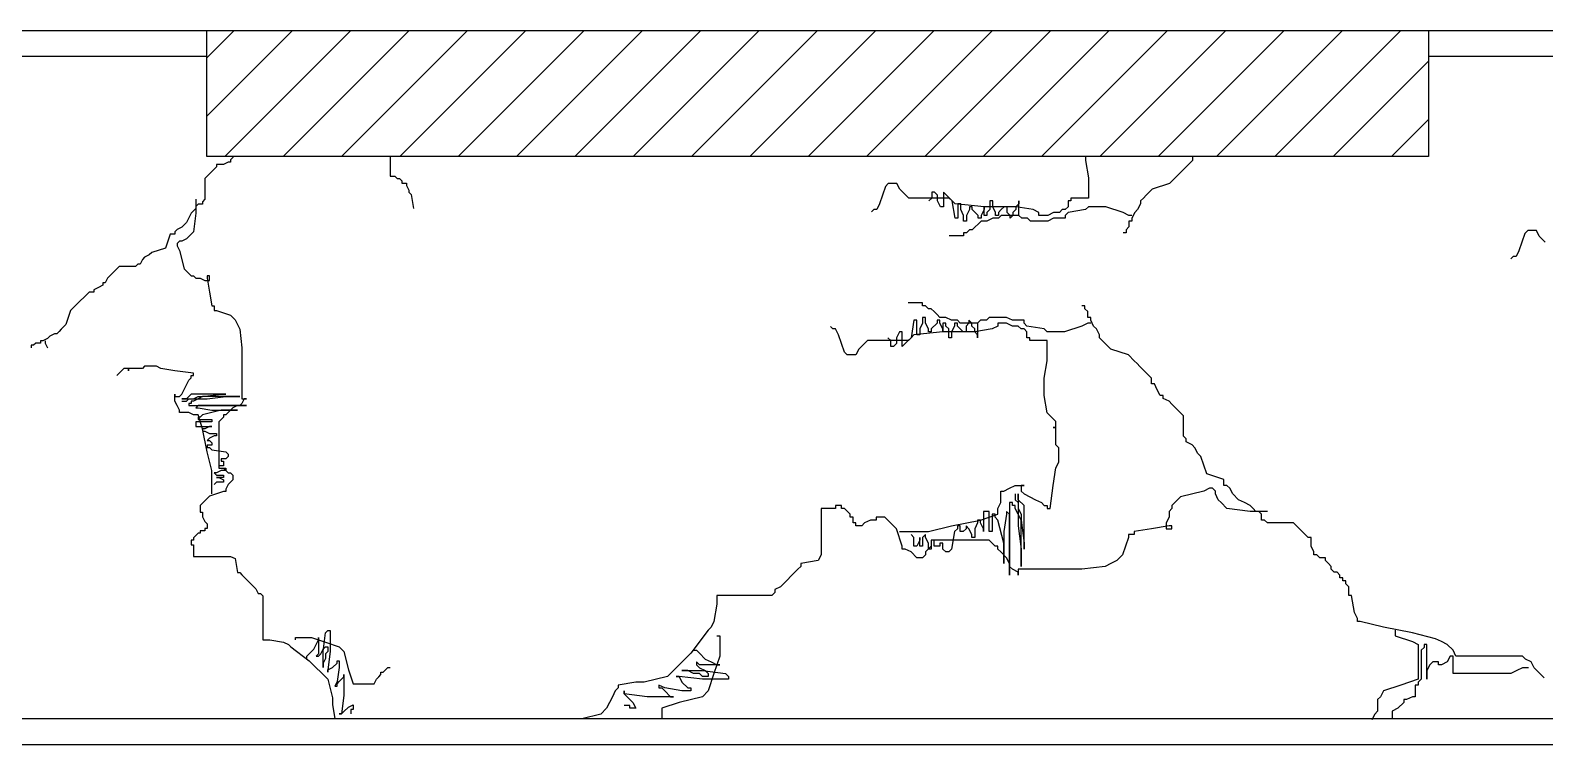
# Model space of a CAD drawing. Extents: x -4747 to 1060961, y -766984 to 396631.
# Drawn here: x 64775 to 65941, y 150740 to 151290 of the extents above; entities that cross this region are included whole.
import ezdxf

# ---------------------------------------------------------------- set-up
doc = ezdxf.new("R2010")
doc.units = 0
doc.header["$LTSCALE"] = 1000
doc.header["$MEASUREMENT"] = 0
doc.layers.add('房间家具布置', color=252, linetype='CONTINUOUS')

# ---------------------------------------------------------------- blocks, each defined once
blk = doc.blocks.new('A$C6DDD239A')
at = {"layer": '房间家具布置'}
h = blk.add_hatch(dxfattribs=at)
h.set_pattern_fill('ANSI31', color=256, scale=10, angle=360, style=0)
h.set_pattern_definition([(45, (-22661.713, -3565.893), (-22.45064, 22.45064), [])])
h.paths.add_polyline_path([(779.8, 550), (779.8, 453), (1720.2, 453), (1720.2, 550)])
for p, q in [((785.5, 443.1), (782, 439.5)), ((787.3, 444.9), (785.5, 443.1)), ((792.7, 446.7), (787.3, 446.7)), ((787.3, 446.7), (787.3, 444.9)), ((796.2, 448.5), (792.7, 446.7)), ((798, 448.5), (796.2, 448.5)), ((799.8, 452), (798, 450.2)), ((798, 450.2), (798, 448.5)), ((799.8, 453), (799.8, 452)), ((921.1, 453), (921.1, 437.8)), ((1456.1, 453), (1456.1, 449.9)), ((1456.1, 449.9), (1458.4, 436.5)), ((1534.2, 445.4), (1529.8, 441)), ((1538.7, 449.9), (1534.2, 445.4)), ((1538.7, 453), (1538.7, 449.9)), ((782, 439.5), (778.4, 436)), ((778.4, 436), (778.4, 419.9)), ((921.1, 437.8), (924.6, 437.8)), ((924.6, 437.8), (926.4, 436)), ((926.4, 436), (928.2, 436)), ((928.2, 436), (930, 434.2)), ((930, 434.2), (930, 432.4)), ((930, 432.4), (933.6, 432.4)), ((933.6, 432.4), (933.6, 430.6)), ((1304.4, 432.1), (1302.2, 429.8)), ((1311.1, 432.1), (1304.4, 432.1)), ((1313.4, 427.6), (1311.1, 432.1)), ((1458.4, 436.5), (1458.4, 420.9)), ((1520.8, 432.1), (1507.5, 427.6)), ((1525.3, 436.5), (1520.8, 432.1)), ((1527.5, 438.7), (1525.3, 436.5)), ((1529.8, 441), (1527.5, 438.7)), ((771.3, 419.9), (771.3, 409.2)), ((778.4, 419.9), (776.6, 418.1)), ((933.6, 430.6), (935.3, 427)), ((935.3, 427), (935.3, 425.3)), ((935.3, 425.3), (937.1, 423.5)), ((937.1, 423.5), (938.9, 412.8)), ((1302.2, 429.8), (1297.7, 416.4)), ((1317.8, 423.1), (1313.4, 427.6)), ((1320.1, 420.9), (1317.8, 423.1)), ((1351.3, 420.9), (1320.1, 420.9)), ((1337.9, 420.9), (1335.7, 418.7)), ((1337.9, 425.4), (1337.9, 420.9)), ((1340.1, 425.4), (1337.9, 425.4)), ((1342.4, 423.1), (1340.1, 425.4)), ((1342.4, 418.7), (1342.4, 423.1)), ((1349.1, 423.1), (1346.8, 425.4)), ((1346.8, 425.4), (1346.8, 414.2)), ((1353.5, 418.7), (1349.1, 423.1)), ((1353.5, 418.7), (1351.3, 420.9)), ((1445, 420.9), (1445, 418.7)), ((1458.4, 420.9), (1445, 420.9)), ((1500.8, 420.9), (1498.5, 418.7)), ((1503, 423.1), (1500.8, 420.9)), ((1507.5, 427.6), (1503, 423.1)), ((767.7, 409.2), (765.9, 405.6)), ((769.5, 411), (767.7, 409.2)), ((771.3, 412.8), (769.5, 411)), ((771.3, 409.2), (769.5, 394.9)), ((773.1, 416.3), (771.3, 414.5)), ((771.3, 414.5), (771.3, 412.8)), ((776.6, 416.3), (773.1, 416.3)), ((776.6, 418.1), (776.6, 416.3)), ((1293.3, 412), (1291.5, 410.2)), ((1295.5, 412), (1293.3, 412)), ((1297.7, 416.4), (1295.5, 412)), ((1344.6, 414.2), (1342.4, 418.7)), ((1346.8, 414.2), (1344.6, 414.2)), ((1355.8, 405.3), (1353.5, 418.7)), ((1355.8, 416.4), (1353.5, 418.7)), ((1378.1, 414.2), (1355.8, 416.4)), ((1358, 416.4), (1358, 405.3)), ((1360.2, 416.4), (1358, 416.4)), ((1360.2, 412), (1360.2, 416.4)), ((1362.4, 407.5), (1360.2, 412)), ((1366.9, 412), (1364.7, 407.5)), ((1366.9, 414.2), (1366.9, 412)), ((1369.1, 414.2), (1366.9, 414.2)), ((1369.1, 412), (1369.1, 414.2)), ((1373.6, 407.5), (1369.1, 412)), ((1378.1, 412), (1375.8, 407.5)), ((1378.1, 407.5), (1378.1, 414.2)), ((1378.1, 414.2), (1378.1, 412)), ((1402.6, 414.2), (1378.1, 414.2)), ((1382.5, 412), (1380.3, 409.8)), ((1380.3, 409.8), (1380.3, 407.5)), ((1384.8, 418.7), (1382.5, 418.7)), ((1382.5, 418.7), (1382.5, 412)), ((1384.8, 414.2), (1384.8, 418.7)), ((1387, 409.8), (1384.8, 414.2)), ((1387, 407.5), (1387, 409.8)), ((1391.4, 412), (1389.2, 409.8)), ((1389.2, 409.8), (1389.2, 407.5)), ((1393.7, 414.2), (1391.4, 412)), ((1395.9, 414.2), (1393.7, 414.2)), ((1395.9, 409.8), (1395.9, 414.2)), ((1398.1, 407.5), (1395.9, 409.8)), ((1402.6, 412), (1400.4, 409.8)), ((1400.4, 409.8), (1400.4, 407.5)), ((1404.8, 416.4), (1402.6, 414.2)), ((1416, 412), (1402.6, 414.2)), ((1402.6, 414.2), (1402.6, 412)), ((1404.8, 407.5), (1404.8, 418.7)), ((1404.8, 418.7), (1404.8, 416.4)), ((1420.4, 409.8), (1416, 412)), ((1420.4, 407.5), (1420.4, 409.8)), ((1431.6, 409.8), (1427.1, 407.5)), ((1436.1, 409.8), (1431.6, 409.8)), ((1438.3, 412), (1436.1, 409.8)), ((1440.5, 412), (1438.3, 412)), ((1442.8, 414.2), (1440.5, 412)), ((1442.8, 409.8), (1440.5, 407.5)), ((1445, 418.7), (1442.8, 418.7)), ((1442.8, 418.7), (1442.8, 414.2)), ((1456.1, 412), (1442.8, 409.8)), ((1458.4, 414.2), (1456.1, 412)), ((1471.8, 414.2), (1458.4, 414.2)), ((1485.1, 409.8), (1471.8, 414.2)), ((1489.6, 407.5), (1485.1, 409.8)), ((1494.1, 409.8), (1491.8, 405.3)), ((1496.3, 412), (1494.1, 409.8)), ((1498.5, 416.4), (1496.3, 412)), ((1498.5, 418.7), (1498.5, 416.4)), ((757, 396.7), (755.2, 394.9)), ((760.6, 398.5), (757, 396.7)), ((764.1, 402.1), (760.6, 398.5)), ((765.9, 405.6), (764.1, 402.1)), ((1358, 405.3), (1355.8, 405.3)), ((1362.4, 403.1), (1362.4, 407.5)), ((1364.7, 403.1), (1362.4, 403.1)), ((1364.7, 407.5), (1364.7, 403.1)), ((1366.9, 396.4), (1364.7, 394.2)), ((1369.1, 396.4), (1366.9, 396.4)), ((1371.4, 398.6), (1369.1, 396.4)), ((1373.6, 400.8), (1371.4, 398.6)), ((1373.6, 405.3), (1373.6, 407.5)), ((1375.8, 405.3), (1373.6, 405.3)), ((1375.8, 403.1), (1373.6, 400.8)), ((1375.8, 407.5), (1375.8, 405.3)), ((1380.3, 403.1), (1375.8, 403.1)), ((1380.3, 407.5), (1378.1, 407.5)), ((1384.8, 405.3), (1380.3, 403.1)), ((1389.2, 405.3), (1384.8, 405.3)), ((1389.2, 407.5), (1387, 407.5)), ((1391.4, 407.5), (1389.2, 405.3)), ((1404.8, 407.5), (1391.4, 407.5)), ((1398.1, 405.3), (1398.1, 407.5)), ((1400.4, 407.5), (1398.1, 405.3)), ((1407.1, 405.3), (1404.8, 407.5)), ((1411.5, 405.3), (1407.1, 405.3)), ((1413.8, 403.1), (1411.5, 405.3)), ((1427.1, 403.1), (1413.8, 403.1)), ((1427.1, 407.5), (1420.4, 407.5)), ((1431.6, 405.3), (1427.1, 403.1)), ((1440.5, 405.3), (1431.6, 405.3)), ((1440.5, 407.5), (1440.5, 405.3)), ((1489.6, 398.6), (1487.4, 396.4)), ((1487.4, 396.4), (1487.4, 394.2)), ((1491.8, 407.5), (1489.6, 407.5)), ((1489.6, 403.1), (1489.6, 398.6)), ((1491.8, 403.1), (1489.6, 403.1)), ((1491.8, 405.3), (1491.8, 403.1)), ((751.7, 393.1), (748.1, 382.4)), ((755.2, 393.1), (751.7, 393.1)), ((755.2, 394.9), (755.2, 393.1)), ((758.8, 387.8), (757, 386)), ((757, 386), (757, 384.2)), ((760.6, 387.8), (758.8, 387.8)), ((764.1, 389.6), (760.6, 387.8)), ((765.9, 391.3), (764.1, 389.6)), ((769.5, 394.9), (765.9, 391.3)), ((1362.4, 391.9), (1351.3, 391.9)), ((1362.4, 394.2), (1362.4, 391.9)), ((1364.7, 394.2), (1362.4, 394.2)), ((1487.4, 394.2), (1485.1, 394.2)), ((1794.4, 393.7), (1789.9, 380.3)), ((1796.6, 395.9), (1794.4, 393.7)), ((1803.3, 395.9), (1796.6, 395.9)), ((1805.5, 391.5), (1803.3, 395.9)), ((1810, 387), (1805.5, 391.5)), ((730.3, 373.5), (728.5, 369.9)), ((732, 375.3), (730.3, 373.5)), ((735.6, 377.1), (732, 375.3)), ((737.4, 378.9), (735.6, 377.1)), ((748.1, 382.4), (737.4, 378.9)), ((757, 384.2), (758.8, 380.6)), ((758.8, 380.6), (762.4, 366.4)), ((1785.5, 375.9), (1783.7, 374.1)), ((1787.7, 375.9), (1785.5, 375.9)), ((1789.9, 380.3), (1787.7, 375.9)), ((710.6, 366.4), (705.3, 361)), ((712.4, 368.1), (710.6, 366.4)), ((724.9, 368.1), (712.4, 368.1)), ((726.7, 369.9), (724.9, 368.1)), ((728.5, 369.9), (726.7, 369.9)), ((762.4, 366.4), (765.9, 362.8)), ((765.9, 362.8), (767.7, 361)), ((696.4, 352.1), (692.8, 350.3)), ((692.8, 350.3), (692.8, 348.5)), ((699.9, 353.9), (696.4, 352.1)), ((701.7, 355.6), (699.9, 355.6)), ((699.9, 355.6), (699.9, 353.9)), ((703.5, 359.2), (701.7, 355.6)), ((705.3, 361), (703.5, 359.2)), ((767.7, 361), (769.5, 361)), ((769.5, 361), (771.3, 359.2)), ((771.3, 359.2), (774.8, 359.2)), ((774.8, 359.2), (778.4, 357.4)), ((778.4, 357.4), (782, 357.4)), ((782, 361), (780.2, 361)), ((780.2, 361), (780.2, 359.2)), ((780.2, 359.2), (782, 348.5)), ((782, 357.4), (782, 361)), ((680.3, 339.6), (678.5, 337.8)), ((682.1, 341.4), (680.3, 339.6)), ((685.7, 344.9), (682.1, 341.4)), ((689.2, 348.5), (685.7, 344.9)), ((692.8, 348.5), (689.2, 348.5)), ((782, 348.5), (783.8, 337.8)), ((1330.8, 340.2), (1319.7, 340.2)), ((1330.8, 337.9), (1330.8, 340.2)), ((675, 334.2), (671.4, 323.5)), ((678.5, 337.8), (675, 334.2)), ((783.8, 337.8), (785.5, 337.8)), ((785.5, 337.8), (785.5, 334.2)), ((785.5, 334.2), (787.3, 334.2)), ((787.3, 334.2), (798, 330.7)), ((798, 330.7), (801.6, 327.1)), ((801.6, 327.1), (803.4, 323.5)), ((1324.1, 326.8), (1321.9, 313.4)), ((1326.4, 326.8), (1324.1, 326.8)), ((1326.4, 315.7), (1326.4, 326.8)), ((1333.1, 337.9), (1330.8, 337.9)), ((1330.8, 329), (1330.8, 324.6)), ((1333.1, 329), (1330.8, 329)), ((1335.3, 335.7), (1333.1, 337.9)), ((1333.1, 324.6), (1333.1, 329)), ((1337.5, 335.7), (1335.3, 335.7)), ((1339.7, 333.5), (1337.5, 335.7)), ((1342, 331.3), (1339.7, 333.5)), ((1344.2, 329), (1342, 331.3)), ((1342, 326.8), (1342, 324.6)), ((1344.2, 326.8), (1342, 326.8)), ((1348.7, 329), (1344.2, 329)), ((1344.2, 324.6), (1344.2, 326.8)), ((1353.1, 326.8), (1348.7, 329)), ((1357.6, 326.8), (1353.1, 326.8)), ((1359.8, 324.6), (1357.6, 326.8)), ((1366.5, 326.8), (1366.5, 324.6)), ((1368.7, 324.6), (1366.5, 326.8)), ((1375.4, 326.8), (1373.2, 324.6)), ((1379.9, 326.8), (1375.4, 326.8)), ((1382.1, 329), (1379.9, 326.8)), ((1395.5, 329), (1382.1, 329)), ((1400, 326.8), (1395.5, 329)), ((1408.9, 326.8), (1400, 326.8)), ((1408.9, 324.6), (1408.9, 326.8)), ((1455.8, 337.9), (1453.5, 337.9)), ((1455.8, 335.7), (1455.8, 337.9)), ((1458, 333.5), (1455.8, 335.7)), ((1458, 329), (1458, 333.5)), ((1460.2, 329), (1458, 329)), ((1460.2, 326.8), (1460.2, 329)), ((1462.4, 322.3), (1460.2, 326.8)), ((662.5, 316.4), (658.9, 314.6)), ((664.3, 316.4), (662.5, 316.4)), ((666.1, 318.2), (664.3, 316.4)), ((667.8, 320), (666.1, 318.2)), ((671.4, 323.5), (667.8, 320)), ((803.4, 323.5), (805.2, 320)), ((805.2, 320), (806.9, 305.7)), ((1261.7, 320.1), (1259.9, 321.9)), ((1263.9, 320.1), (1261.7, 320.1)), ((1266.1, 315.7), (1263.9, 320.1)), ((1270.6, 302.3), (1266.1, 315.7)), ((1313, 317.9), (1310.7, 313.4)), ((1315.2, 317.9), (1313, 317.9)), ((1315.2, 306.7), (1315.2, 317.9)), ((1324.1, 315.7), (1321.9, 313.4)), ((1346.4, 317.9), (1324.1, 315.7)), ((1328.6, 315.7), (1326.4, 315.7)), ((1330.8, 324.6), (1328.6, 320.1)), ((1328.6, 320.1), (1328.6, 315.7)), ((1335.3, 320.1), (1333.1, 324.6)), ((1335.3, 317.9), (1335.3, 320.1)), ((1337.5, 317.9), (1335.3, 317.9)), ((1342, 324.6), (1337.5, 320.1)), ((1337.5, 320.1), (1337.5, 317.9)), ((1346.4, 320.1), (1344.2, 324.6)), ((1346.4, 324.6), (1346.4, 317.9)), ((1348.7, 324.6), (1346.4, 324.6)), ((1346.4, 317.9), (1346.4, 320.1)), ((1371, 317.9), (1346.4, 317.9)), ((1348.7, 322.3), (1348.7, 324.6)), ((1350.9, 320.1), (1348.7, 322.3)), ((1350.9, 313.4), (1350.9, 320.1)), ((1355.4, 322.3), (1353.1, 317.9)), ((1353.1, 317.9), (1353.1, 313.4)), ((1355.4, 324.6), (1355.4, 322.3)), ((1357.6, 324.6), (1355.4, 324.6)), ((1357.6, 322.3), (1357.6, 324.6)), ((1359.8, 320.1), (1357.6, 322.3)), ((1373.2, 324.6), (1359.8, 324.6)), ((1362.1, 317.9), (1359.8, 320.1)), ((1364.3, 317.9), (1362.1, 317.9)), ((1366.5, 324.6), (1364.3, 322.3)), ((1364.3, 322.3), (1364.3, 317.9)), ((1368.7, 322.3), (1368.7, 324.6)), ((1371, 320.1), (1368.7, 322.3)), ((1371, 317.9), (1371, 320.1)), ((1384.4, 320.1), (1371, 317.9)), ((1373.2, 315.7), (1371, 317.9)), ((1373.2, 324.6), (1373.2, 313.4)), ((1373.2, 313.4), (1373.2, 315.7)), ((1388.8, 322.3), (1384.4, 320.1)), ((1388.8, 324.6), (1388.8, 322.3)), ((1395.5, 324.6), (1388.8, 324.6)), ((1400, 322.3), (1395.5, 324.6)), ((1404.4, 322.3), (1400, 322.3)), ((1406.7, 320.1), (1404.4, 322.3)), ((1408.9, 320.1), (1406.7, 320.1)), ((1411.1, 322.3), (1408.9, 324.6)), ((1411.1, 317.9), (1408.9, 320.1)), ((1424.5, 320.1), (1411.1, 322.3)), ((1411.1, 313.4), (1411.1, 317.9)), ((1426.8, 317.9), (1424.5, 320.1)), ((1440.1, 317.9), (1426.8, 317.9)), ((1453.5, 322.3), (1440.1, 317.9)), ((1458, 324.6), (1453.5, 322.3)), ((1460.2, 324.6), (1458, 324.6)), ((1464.7, 320.1), (1462.4, 322.3)), ((1466.9, 315.7), (1464.7, 320.1)), ((1466.9, 313.4), (1466.9, 315.7)), ((646.4, 307.5), (644.7, 307.5)), ((644.7, 307.5), (644.7, 305.7)), ((648.2, 309.2), (646.4, 307.5)), ((651.8, 309.2), (648.2, 309.2)), ((653.6, 311), (651.8, 311)), ((651.8, 311), (651.8, 309.2)), ((657.1, 312.8), (653.6, 311)), ((655.4, 311), (655.4, 309.2)), ((655.4, 309.2), (657.1, 305.7)), ((658.9, 314.6), (657.1, 312.8)), ((806.9, 305.7), (806.9, 266.4)), ((1281.7, 304.5), (1279.5, 300.1)), ((1286.2, 309), (1281.7, 304.5)), ((1288.4, 311.2), (1286.2, 309)), ((1319.7, 311.2), (1288.4, 311.2)), ((1306.3, 311.2), (1304, 313.4)), ((1306.3, 306.7), (1306.3, 311.2)), ((1308.5, 306.7), (1306.3, 306.7)), ((1310.7, 309), (1308.5, 306.7)), ((1310.7, 313.4), (1310.7, 309)), ((1317.4, 309), (1315.2, 306.7)), ((1321.9, 313.4), (1317.4, 309)), ((1321.9, 313.4), (1319.7, 311.2)), ((1353.1, 313.4), (1350.9, 313.4)), ((1413.4, 313.4), (1411.1, 313.4)), ((1413.4, 311.2), (1413.4, 313.4)), ((1426.8, 311.2), (1413.4, 311.2)), ((1426.8, 295.6), (1426.8, 311.2)), ((1469.1, 311.2), (1466.9, 313.4)), ((1471.4, 309), (1469.1, 311.2)), ((1475.8, 304.5), (1471.4, 309)), ((1489.2, 300.1), (1475.8, 304.5)), ((1272.8, 300.1), (1270.6, 302.3)), ((1279.5, 300.1), (1272.8, 300.1)), ((1424.5, 282.2), (1426.8, 295.6)), ((1493.7, 295.6), (1489.2, 300.1)), ((1495.9, 293.4), (1493.7, 295.6)), ((1498.1, 291.1), (1495.9, 293.4)), ((714.2, 287.8), (710.6, 284.3)), ((716, 289.6), (714.2, 287.8)), ((719.6, 289.6), (716, 289.6)), ((719.6, 289.6), (719.6, 287.8)), ((719.6, 287.8), (719.6, 289.6)), ((730.3, 289.6), (719.6, 289.6)), ((732, 291.4), (730.3, 289.6)), ((741, 291.4), (732, 291.4)), ((744.5, 289.6), (741, 291.4)), ((755.2, 287.8), (744.5, 289.6)), ((769.5, 286), (755.2, 287.8)), ((764.1, 277.1), (765.9, 280.7)), ((765.9, 280.7), (767.7, 282.5)), ((767.7, 282.5), (767.7, 284.3)), ((767.7, 284.3), (769.5, 284.3)), ((769.5, 284.3), (769.5, 286)), ((1424.5, 268.8), (1424.5, 282.2)), ((1502.6, 286.7), (1498.1, 291.1)), ((1507.1, 282.2), (1502.6, 286.7)), ((1507.1, 277.8), (1507.1, 282.2)), ((755.2, 264.6), (755.2, 270)), ((755.2, 270), (755.2, 268.2)), ((755.2, 268.2), (758.8, 268.2)), ((758.8, 268.2), (760.6, 270)), ((760.6, 270), (762.4, 273.5)), ((762.4, 273.5), (764.1, 277.1)), ((767.7, 270), (764.1, 266.4)), ((794.5, 270), (767.7, 270)), ((769.5, 266.4), (773.1, 268.2)), ((773.1, 268.2), (776.6, 268.2)), ((776.6, 268.2), (773.1, 266.4)), ((776.6, 268.2), (790.9, 270)), ((805.2, 268.2), (776.6, 268.2)), ((780.2, 266.4), (794.5, 268.2)), ((790.9, 270), (794.5, 270)), ((794.5, 268.2), (805.2, 268.2)), ((1426.8, 255.5), (1424.5, 268.8)), ((1509.3, 277.8), (1507.1, 277.8)), ((1511.5, 273.3), (1509.3, 277.8)), ((1513.8, 268.8), (1511.5, 273.3)), ((1516, 268.8), (1513.8, 268.8)), ((1516, 266.6), (1516, 268.8)), ((757, 261.1), (755.2, 264.6)), ((758.8, 257.5), (757, 261.1)), ((758.8, 255.7), (758.8, 257.5)), ((764.1, 266.4), (760.6, 266.4)), ((760.6, 266.4), (780.2, 266.4)), ((760.6, 264.6), (764.1, 264.6)), ((764.1, 264.6), (765.9, 266.4)), ((765.9, 266.4), (769.5, 266.4)), ((767.7, 262.8), (765.9, 262.8)), ((765.9, 262.8), (765.9, 261.1)), ((765.9, 261.1), (810.5, 261.1)), ((767.7, 264.6), (767.7, 262.8)), ((769.5, 264.6), (767.7, 264.6)), ((773.1, 266.4), (769.5, 264.6)), ((773.1, 261.1), (771.3, 259.3)), ((771.3, 259.3), (773.1, 259.3)), ((810.5, 261.1), (773.1, 261.1)), ((773.1, 259.3), (783.8, 257.5)), ((790.9, 257.5), (776.6, 253.9)), ((783.8, 257.5), (803.4, 257.5)), ((803.4, 257.5), (790.9, 257.5)), ((799.8, 259.3), (796.2, 255.7)), ((803.4, 261.1), (799.8, 259.3)), ((805.2, 261.1), (803.4, 261.1)), ((806.9, 262.8), (805.2, 261.1)), ((806.9, 266.4), (810.5, 266.4)), ((808.7, 266.4), (806.9, 262.8)), ((810.5, 266.4), (808.7, 266.4)), ((1520.5, 264.4), (1516, 266.6)), ((1522.7, 262.2), (1520.5, 264.4)), ((1529.4, 255.5), (1522.7, 262.2)), ((765.9, 255.7), (758.8, 255.7)), ((769.5, 253.9), (765.9, 255.7)), ((773.1, 253.9), (769.5, 253.9)), ((783.8, 248.6), (771.3, 248.6)), ((771.3, 248.6), (771.3, 245)), ((771.3, 245), (783.8, 245)), ((776.6, 243.2), (773.1, 253.9)), ((774.8, 252.1), (773.1, 252.1)), ((773.1, 252.1), (773.1, 250.3)), ((773.1, 250.3), (783.8, 250.3)), ((776.6, 253.9), (774.8, 252.1)), ((782, 245), (778.4, 243.2)), ((783.8, 245), (782, 245)), ((783.8, 250.3), (783.8, 248.6)), ((790.9, 250.3), (789.1, 248.6)), ((789.1, 248.6), (789.1, 212.9)), ((792.7, 252.1), (790.9, 250.3)), ((794.5, 253.9), (792.7, 253.9)), ((792.7, 253.9), (792.7, 252.1)), ((796.2, 255.7), (794.5, 253.9)), ((1431.2, 251), (1426.8, 255.5)), ((1433.4, 248.8), (1431.2, 251)), ((1433.4, 244.3), (1433.4, 248.8)), ((1531.6, 253.2), (1529.4, 255.5)), ((1531.6, 237.6), (1531.6, 253.2)), ((780.2, 225.4), (776.6, 243.2)), ((778.4, 243.2), (776.6, 243.2)), ((776.6, 243.2), (776.6, 241.4)), ((776.6, 241.4), (778.4, 241.4)), ((778.4, 241.4), (782, 239.6)), ((782, 236.1), (780.2, 234.3)), ((780.2, 234.3), (782, 234.3)), ((782, 239.6), (787.3, 239.6)), ((785.5, 237.9), (782, 236.1)), ((782, 234.3), (783.8, 232.5)), ((787.3, 237.9), (785.5, 237.9)), ((787.3, 239.6), (787.3, 237.9)), ((1431.2, 244.3), (1433.4, 244.3)), ((1433.4, 244.3), (1431.2, 244.3)), ((1433.4, 230.9), (1433.4, 244.3)), ((1533.8, 235.4), (1531.6, 237.6)), ((1533.8, 233.2), (1533.8, 235.4)), ((1538.3, 230.9), (1533.8, 233.2)), ((783.8, 230.7), (780.2, 230.7)), ((780.2, 230.7), (780.2, 228.9)), ((780.2, 228.9), (782, 228.9)), ((783.8, 211.1), (780.2, 225.4)), ((782, 228.9), (783.8, 227.1)), ((783.8, 232.5), (783.8, 230.7)), ((783.8, 227.1), (794.5, 225.4)), ((794.5, 225.4), (796.2, 223.6)), ((796.2, 221.8), (794.5, 220)), ((796.2, 223.6), (796.2, 221.8)), ((1435.7, 228.7), (1433.4, 230.9)), ((1435.7, 217.6), (1435.7, 228.7)), ((1540.5, 228.7), (1538.3, 230.9)), ((1542.8, 224.3), (1540.5, 228.7)), ((1545, 222), (1542.8, 224.3)), ((1549.5, 208.7), (1545, 222)), ((783.8, 193.2), (783.8, 211.1)), ((790.9, 211.1), (787.3, 209.3)), ((792.7, 214.7), (789.1, 214.7)), ((789.1, 214.7), (789.1, 212.9)), ((789.1, 212.9), (792.7, 212.9)), ((789.1, 212.9), (794.5, 212.9)), ((794.5, 220), (790.9, 220)), ((790.9, 220), (790.9, 218.2)), ((790.9, 218.2), (792.7, 218.2)), ((794.5, 211.1), (790.9, 211.1)), ((792.7, 218.2), (792.7, 214.7)), ((792.7, 212.9), (796.2, 209.3)), ((794.5, 212.9), (794.5, 211.1)), ((1431.2, 199.7), (1433.4, 213.1)), ((1433.4, 213.1), (1435.7, 217.6)), ((785.5, 209.3), (787.3, 207.5)), ((787.3, 209.3), (785.5, 209.3)), ((787.3, 202.2), (785.5, 200.4)), ((787.3, 207.5), (792.7, 207.5)), ((792.7, 205.7), (787.3, 205.7)), ((787.3, 205.7), (789.1, 205.7)), ((792.7, 202.2), (787.3, 202.2)), ((789.1, 205.7), (792.7, 203.9)), ((792.7, 207.5), (792.7, 205.7)), ((792.7, 203.9), (792.7, 202.2)), ((796.2, 200.4), (794.5, 196.8)), ((796.2, 209.3), (798, 209.3)), ((799.8, 203.9), (796.2, 200.4)), ((798, 209.3), (799.8, 207.5)), ((799.8, 207.5), (799.8, 203.9)), ((1397.8, 197.5), (1402.2, 199.7)), ((1402.2, 199.7), (1408.9, 199.7)), ((1406.7, 199.7), (1406.7, 195.3)), ((1408.9, 199.7), (1406.7, 199.7)), ((1429, 181.9), (1431.2, 199.7)), ((1562.8, 204.2), (1549.5, 208.7)), ((1562.8, 199.7), (1562.8, 204.2)), ((1565.1, 199.7), (1562.8, 199.7)), ((1567.3, 197.5), (1565.1, 199.7)), ((782, 191.4), (776.6, 186.1)), ((792.7, 195), (782, 191.4)), ((794.5, 195), (792.7, 195)), ((794.5, 196.8), (794.5, 195)), ((1391.1, 195.3), (1393.3, 195.3)), ((1391.1, 186.4), (1391.1, 195.3)), ((1393.3, 195.3), (1397.8, 197.5)), ((1402.2, 193.1), (1402.2, 188.6)), ((1402.2, 188.6), (1404.4, 186.4)), ((1404.4, 193.1), (1404.4, 168.5)), ((1404.4, 188.6), (1404.4, 193.1)), ((1408.9, 184.1), (1404.4, 188.6)), ((1406.7, 195.3), (1408.9, 193.1)), ((1408.9, 193.1), (1413.4, 190.8)), ((1413.4, 190.8), (1417.8, 188.6)), ((1417.8, 188.6), (1422.3, 186.4)), ((1529.4, 190.8), (1524.9, 186.4)), ((1547.2, 195.3), (1529.4, 190.8)), ((1551.7, 197.5), (1547.2, 195.3)), ((1553.9, 197.5), (1551.7, 197.5)), ((1556.2, 195.3), (1553.9, 197.5)), ((1556.2, 193.1), (1556.2, 195.3)), ((1558.4, 188.6), (1556.2, 193.1)), ((1560.6, 186.4), (1558.4, 188.6)), ((1569.5, 193.1), (1567.3, 197.5)), ((1574, 188.6), (1569.5, 193.1)), ((1578.5, 186.4), (1574, 188.6)), ((776.6, 186.1), (774.8, 184.3)), ((774.8, 184.3), (774.8, 179)), ((774.8, 179), (776.6, 179)), ((776.6, 179), (776.6, 175.4)), ((776.6, 175.4), (778.4, 171.8)), ((1252.7, 181.9), (1252.7, 146.2)), ((1263.9, 181.9), (1252.7, 181.9)), ((1263.9, 184.1), (1263.9, 181.9)), ((1268.4, 184.1), (1263.9, 184.1)), ((1268.4, 181.9), (1268.4, 184.1)), ((1270.6, 181.9), (1268.4, 181.9)), ((1275, 177.4), (1270.6, 181.9)), ((1275, 175.2), (1275, 177.4)), ((1277.3, 175.2), (1275, 175.2)), ((1277.3, 170.8), (1277.3, 175.2)), ((1295.1, 175.2), (1295.1, 173)), ((1301.8, 175.2), (1295.1, 175.2)), ((1304, 173), (1301.8, 175.2)), ((1375.4, 173), (1388.8, 177.4)), ((1377.7, 179.7), (1377.7, 164.1)), ((1382.1, 179.7), (1377.7, 179.7)), ((1382.1, 164.1), (1382.1, 179.7)), ((1384.4, 177.4), (1384.4, 164.1)), ((1386.6, 177.4), (1384.4, 177.4)), ((1386.6, 175.2), (1386.6, 177.4)), ((1388.8, 173), (1386.6, 175.2)), ((1388.8, 181.9), (1391.1, 186.4)), ((1388.8, 177.4), (1388.8, 181.9)), ((1395.5, 177.4), (1393.3, 164.1)), ((1395.5, 179.7), (1395.5, 177.4)), ((1397.8, 177.4), (1395.5, 179.7)), ((1397.8, 186.4), (1397.8, 130.6)), ((1400, 186.4), (1397.8, 186.4)), ((1397.8, 130.6), (1397.8, 177.4)), ((1400, 184.1), (1400, 186.4)), ((1402.2, 184.1), (1400, 184.1)), ((1402.2, 181.9), (1402.2, 184.1)), ((1404.4, 177.4), (1402.2, 181.9)), ((1404.4, 186.4), (1404.4, 181.9)), ((1404.4, 181.9), (1406.7, 177.4)), ((1406.7, 173), (1404.4, 177.4)), ((1406.7, 177.4), (1406.7, 173)), ((1408.9, 150.7), (1408.9, 184.1)), ((1422.3, 186.4), (1424.5, 184.1)), ((1424.5, 184.1), (1426.8, 184.1)), ((1426.8, 184.1), (1426.8, 181.9)), ((1426.8, 181.9), (1429, 181.9)), ((1520.5, 175.2), (1518.2, 170.8)), ((1522.7, 181.9), (1520.5, 179.7)), ((1520.5, 179.7), (1520.5, 175.2)), ((1524.9, 186.4), (1522.7, 184.1)), ((1522.7, 184.1), (1522.7, 181.9)), ((1565.1, 181.9), (1560.6, 186.4)), ((1582.9, 179.7), (1565.1, 181.9)), ((1582.9, 184.1), (1578.5, 186.4)), ((1585.2, 181.9), (1582.9, 184.1)), ((1596.3, 179.7), (1582.9, 179.7)), ((1587.4, 179.7), (1585.2, 181.9)), ((1589.6, 179.7), (1587.4, 179.7)), ((1591.8, 177.4), (1589.6, 179.7)), ((1591.8, 173), (1591.8, 177.4)), ((778.4, 164.7), (774.8, 164.7)), ((774.8, 164.7), (774.8, 162.9)), ((778.4, 171.8), (780.2, 170)), ((780.2, 166.5), (778.4, 166.5)), ((778.4, 166.5), (778.4, 164.7)), ((780.2, 170), (780.2, 166.5)), ((1279.5, 170.8), (1277.3, 170.8)), ((1279.5, 168.5), (1279.5, 170.8)), ((1284, 168.5), (1279.5, 168.5)), ((1286.2, 170.8), (1284, 168.5)), ((1290.7, 173), (1286.2, 170.8)), ((1295.1, 173), (1290.7, 173)), ((1310.7, 166.3), (1304, 173)), ((1315.2, 152.9), (1310.7, 166.3)), ((1313, 164.1), (1335.3, 164.1)), ((1335.3, 164.1), (1353.1, 168.5)), ((1353.1, 168.5), (1375.4, 173)), ((1355.4, 164.1), (1353.1, 150.7)), ((1357.6, 166.3), (1355.4, 164.1)), ((1359.8, 168.5), (1357.6, 168.5)), ((1357.6, 168.5), (1357.6, 166.3)), ((1359.8, 164.1), (1359.8, 168.5)), ((1362.1, 164.1), (1359.8, 164.1)), ((1364.3, 166.3), (1362.1, 164.1)), ((1364.3, 168.5), (1364.3, 166.3)), ((1366.5, 166.3), (1364.3, 168.5)), ((1368.7, 161.8), (1366.5, 166.3)), ((1373.2, 170.8), (1371, 166.3)), ((1371, 166.3), (1371, 159.6)), ((1373.2, 173), (1373.2, 170.8)), ((1375.4, 173), (1373.2, 173)), ((1375.4, 170.8), (1375.4, 173)), ((1377.7, 166.3), (1375.4, 170.8)), ((1377.7, 164.1), (1377.7, 166.3)), ((1384.4, 164.1), (1382.1, 164.1)), ((1393.3, 155.2), (1388.8, 173)), ((1393.3, 164.1), (1393.3, 139.6)), ((1404.4, 168.5), (1406.7, 150.7)), ((1406.7, 137.3), (1406.7, 173)), ((1406.7, 173), (1408.9, 155.2)), ((1507.1, 166.3), (1493.7, 164.1)), ((1493.7, 164.1), (1493.7, 161.8)), ((1520.5, 168.5), (1507.1, 166.3)), ((1518.2, 170.8), (1518.2, 166.3)), ((1518.2, 166.3), (1522.7, 166.3)), ((1522.7, 168.5), (1520.5, 168.5)), ((1522.7, 166.3), (1522.7, 168.5)), ((1594.1, 173), (1591.8, 173)), ((1596.3, 170.8), (1594.1, 173)), ((1616.4, 170.8), (1596.3, 170.8)), ((1620.9, 166.3), (1616.4, 170.8)), ((1625.3, 161.8), (1620.9, 166.3)), ((767.7, 157.5), (767.7, 154)), ((769.5, 157.5), (767.7, 157.5)), ((767.7, 154), (769.5, 154)), ((773.1, 162.9), (769.5, 159.3)), ((769.5, 159.3), (769.5, 157.5)), ((769.5, 154), (769.5, 145)), ((774.8, 162.9), (773.1, 162.9)), ((1315.2, 150.7), (1315.2, 152.9)), ((1324.1, 159.6), (1321.9, 161.8)), ((1324.1, 152.9), (1324.1, 159.6)), ((1326.4, 152.9), (1324.1, 152.9)), ((1328.6, 157.4), (1326.4, 152.9)), ((1328.6, 159.6), (1328.6, 157.4)), ((1328.6, 152.9), (1328.6, 159.6)), ((1330.8, 152.9), (1328.6, 152.9)), ((1333.1, 161.8), (1330.8, 159.6)), ((1330.8, 159.6), (1330.8, 152.9)), ((1333.1, 159.6), (1333.1, 161.8)), ((1335.3, 155.2), (1333.1, 159.6)), ((1337.5, 152.9), (1333.1, 148.5)), ((1335.3, 150.7), (1335.3, 155.2)), ((1382.1, 157.4), (1337.5, 157.4)), ((1337.5, 157.4), (1337.5, 150.7)), ((1339.7, 157.4), (1337.5, 157.4)), ((1337.5, 157.4), (1337.5, 152.9)), ((1339.7, 152.9), (1339.7, 157.4)), ((1344.2, 152.9), (1339.7, 152.9)), ((1344.2, 155.2), (1344.2, 152.9)), ((1346.4, 155.2), (1344.2, 155.2)), ((1346.4, 150.7), (1346.4, 155.2)), ((1368.7, 159.6), (1368.7, 161.8)), ((1371, 159.6), (1368.7, 159.6)), ((1384.4, 155.2), (1382.1, 157.4)), ((1386.6, 152.9), (1384.4, 155.2)), ((1388.8, 152.9), (1386.6, 152.9)), ((1388.8, 150.7), (1388.8, 152.9)), ((1393.3, 139.6), (1393.3, 155.2)), ((1408.9, 155.2), (1408.9, 150.7)), ((1489.2, 159.6), (1484.8, 146.2)), ((1489.2, 161.8), (1489.2, 159.6)), ((1493.7, 161.8), (1489.2, 161.8)), ((1627.5, 159.6), (1625.3, 161.8)), ((1629.8, 159.6), (1627.5, 159.6)), ((1629.8, 152.9), (1629.8, 159.6)), ((1632, 148.5), (1629.8, 152.9)), ((769.5, 145), (798, 145)), ((798, 145), (801.6, 143.3)), ((801.6, 143.3), (803.4, 132.6)), ((1250.5, 141.8), (1237.1, 139.6)), ((1252.7, 146.2), (1250.5, 141.8)), ((1317.4, 150.7), (1315.2, 150.7)), ((1321.9, 148.5), (1317.4, 150.7)), ((1326.4, 144), (1321.9, 148.5)), ((1330.8, 144), (1326.4, 144)), ((1333.1, 146.2), (1330.8, 144)), ((1333.1, 148.5), (1333.1, 146.2)), ((1337.5, 150.7), (1335.3, 150.7)), ((1348.7, 148.5), (1346.4, 150.7)), ((1350.9, 148.5), (1348.7, 148.5)), ((1353.1, 150.7), (1350.9, 148.5)), ((1391.1, 148.5), (1388.8, 150.7)), ((1395.5, 144), (1391.1, 148.5)), ((1397.8, 139.6), (1395.5, 144)), ((1406.7, 150.7), (1406.7, 137.3)), ((1480.3, 141.8), (1475.8, 139.6)), ((1484.8, 146.2), (1480.3, 141.8)), ((1632, 146.2), (1632, 148.5)), ((1634.2, 146.2), (1632, 146.2)), ((1636.5, 144), (1634.2, 146.2)), ((1640.9, 144), (1636.5, 144)), ((1640.9, 141.8), (1640.9, 144)), ((1643.2, 139.6), (1640.9, 141.8)), ((803.4, 132.6), (805.2, 132.6)), ((805.2, 132.6), (806.9, 130.8)), ((806.9, 130.8), (817.6, 120.1)), ((1234.9, 135.1), (1221.5, 121.7)), ((1237.1, 137.3), (1234.9, 135.1)), ((1237.1, 139.6), (1237.1, 137.3)), ((1397.8, 137.3), (1397.8, 139.6)), ((1400, 135.1), (1397.8, 137.3)), ((1404.4, 132.9), (1400, 135.1)), ((1453.5, 135.1), (1404.4, 135.1)), ((1404.4, 135.1), (1404.4, 130.6)), ((1404.4, 130.6), (1404.4, 132.9)), ((1471.4, 137.3), (1453.5, 135.1)), ((1475.8, 139.6), (1471.4, 137.3)), ((1645.4, 137.3), (1643.2, 139.6)), ((1645.4, 135.1), (1645.4, 137.3)), ((1647.6, 132.9), (1645.4, 135.1)), ((1649.9, 132.9), (1647.6, 132.9)), ((1652.1, 130.6), (1649.9, 132.9)), ((1652.1, 128.4), (1652.1, 130.6)), ((1654.3, 128.4), (1652.1, 128.4)), ((1654.3, 126.2), (1654.3, 128.4)), ((817.6, 120.1), (819.4, 116.5)), ((1217, 117.3), (1214.8, 115)), ((1221.5, 121.7), (1217, 119.5)), ((1217, 119.5), (1217, 117.3)), ((1656.5, 126.2), (1654.3, 126.2)), ((1656.5, 123.9), (1656.5, 126.2)), ((1658.8, 121.7), (1656.5, 123.9)), ((1658.8, 115), (1658.8, 121.7)), ((819.4, 116.5), (821.2, 116.5)), ((821.2, 116.5), (823, 114.7)), ((823, 114.7), (823, 80.8)), ((1172.4, 108.3), (1170.2, 95)), ((1214.8, 115), (1172.4, 115)), ((1172.4, 115), (1172.4, 108.3)), ((1661, 115), (1658.8, 115)), ((1663.2, 101.7), (1661, 115)), ((1170.2, 95), (1168, 90.5)), ((1665.5, 97.2), (1663.2, 101.7)), ((1665.5, 95), (1665.5, 97.2)), ((1667.7, 95), (1665.5, 95)), ((1685.5, 90.5), (1667.7, 95)), ((848, 82.6), (860.4, 82.6)), ((848, 80.8), (848, 82.6)), ((860.4, 82.6), (871.1, 79)), ((865.8, 82.6), (865.8, 70.1)), ((865.8, 80.8), (865.8, 82.6)), ((869.4, 71.9), (871.1, 86.1)), ((871.1, 86.1), (872.9, 87.9)), ((872.9, 87.9), (874.7, 87.9)), ((874.7, 87.9), (874.7, 71.9)), ((1165.7, 88.3), (1152.3, 70.4)), ((1168, 90.5), (1165.7, 88.3)), ((1172.4, 83.8), (1174.7, 83.8)), ((1174.7, 83.8), (1174.7, 68.2)), ((1707.9, 86.1), (1685.5, 90.5)), ((1694.5, 88.3), (1694.5, 83.8)), ((1694.5, 83.8), (1707.9, 79.4)), ((1725.7, 81.6), (1707.9, 86.1)), ((823, 80.8), (828.3, 80.8)), ((828.3, 80.8), (839, 79)), ((839, 79), (842.6, 77.2)), ((842.6, 77.2), (844.4, 75.4)), ((844.4, 75.4), (858.7, 64.7)), ((856.9, 68.3), (858.7, 70.1)), ((858.7, 70.1), (862.2, 73.7)), ((862.2, 73.7), (864, 77.2)), ((864, 77.2), (865.8, 80.8)), ((865.8, 70.1), (864, 68.3)), ((865.8, 68.3), (867.6, 70.1)), ((867.6, 70.1), (869.4, 73.7)), ((869.4, 73.7), (871.1, 75.4)), ((869.4, 59.4), (869.4, 71.9)), ((871.1, 79), (881.8, 75.4)), ((871.1, 75.4), (872.9, 75.4)), ((872.9, 71.9), (871.1, 70.1)), ((871.1, 70.1), (871.1, 66.5)), ((872.9, 75.4), (872.9, 71.9)), ((874.7, 71.9), (872.9, 57.6)), ((881.8, 75.4), (885.4, 71.9)), ((885.4, 71.9), (889, 57.6)), ((1152.3, 70.4), (1134.5, 52.6)), ((1154.6, 72.7), (1156.8, 72.7)), ((1156.8, 72.7), (1159, 70.4)), ((1159, 70.4), (1163.5, 66)), ((1707.9, 79.4), (1712.3, 77.1)), ((1712.3, 77.1), (1712.3, 50.4)), ((1716.8, 74.9), (1714.6, 72.7)), ((1714.6, 72.7), (1714.6, 50.4)), ((1716.8, 77.1), (1716.8, 74.9)), ((1719, 77.1), (1716.8, 77.1)), ((1719, 50.4), (1719, 77.1)), ((1730.2, 79.4), (1725.7, 81.6)), ((1734.6, 77.1), (1730.2, 79.4)), ((1739.1, 72.7), (1734.6, 77.1)), ((1741.3, 68.2), (1739.1, 72.7)), ((856.9, 66.5), (856.9, 68.3)), ((858.7, 64.7), (872.9, 50.4)), ((864, 68.3), (865.8, 68.3)), ((871.1, 66.5), (869.4, 62.9)), ((869.4, 62.9), (869.4, 59.4)), ((872.9, 57.6), (876.5, 59.4)), ((876.5, 59.4), (880.1, 62.9)), ((880.1, 62.9), (880.1, 64.7)), ((880.1, 64.7), (881.8, 64.7)), ((881.8, 59.4), (880.1, 48.7)), ((881.8, 64.7), (881.8, 59.4)), ((917.5, 57.6), (919.3, 59.4)), ((919.3, 59.4), (921.1, 59.4)), ((1156.8, 63.8), (1156.8, 61.5)), ((1159, 61.5), (1156.8, 63.8)), ((1156.8, 61.5), (1159, 59.3)), ((1174.7, 61.5), (1159, 61.5)), ((1159, 59.3), (1163.5, 57.1)), ((1163.5, 66), (1168, 63.8)), ((1168, 63.8), (1172.4, 61.5)), ((1174.7, 68.2), (1170.2, 54.8)), ((1172.4, 61.5), (1174.7, 61.5)), ((1721.2, 61.5), (1719, 57.1)), ((1723.5, 63.8), (1721.2, 61.5)), ((1727.9, 63.8), (1723.5, 63.8)), ((1727.9, 61.5), (1727.9, 63.8)), ((1730.2, 61.5), (1727.9, 61.5)), ((1734.6, 63.8), (1730.2, 61.5)), ((1736.9, 68.2), (1734.6, 63.8)), ((1739.1, 68.2), (1736.9, 68.2)), ((1739.1, 54.8), (1739.1, 68.2)), ((1792.6, 68.2), (1741.3, 68.2)), ((1792.6, 59.3), (1788.2, 57.1)), ((1794.9, 66), (1792.6, 68.2)), ((1797.1, 59.3), (1792.6, 59.3)), ((1799.3, 63.8), (1794.9, 66)), ((1801.6, 59.3), (1799.3, 63.8)), ((1809.4, 51.5), (1801.6, 59.3)), ((872.9, 57.6), (872.9, 55.8)), ((872.9, 55.8), (872.9, 57.6)), ((872.9, 50.4), (876.5, 36.2)), ((880.1, 48.7), (878.3, 45.1)), ((880.1, 46.9), (881.8, 48.7)), ((880.1, 45.1), (880.1, 46.9)), ((881.8, 48.7), (885.4, 52.2)), ((885.4, 52.2), (885.4, 54)), ((885.4, 54), (885.4, 38)), ((889, 57.6), (892.5, 46.9)), ((892.5, 46.9), (908.6, 46.9)), ((908.6, 46.9), (910.4, 50.4)), ((910.4, 50.4), (912.2, 52.2)), ((912.2, 52.2), (913.9, 54)), ((913.9, 54), (913.9, 55.8)), ((913.9, 55.8), (915.7, 55.8)), ((915.7, 55.8), (917.5, 57.6)), ((1110, 48.2), (1096.6, 45.9)), ((1116.6, 48.2), (1110, 48.2)), ((1134.5, 52.6), (1116.6, 48.2)), ((1141.2, 52.6), (1143.4, 52.6)), ((1143.4, 52.6), (1141.2, 52.6)), ((1161.3, 50.4), (1143.4, 52.6)), ((1143.4, 52.6), (1145.6, 48.2)), ((1145.6, 57.1), (1161.3, 57.1)), ((1150.1, 57.1), (1145.6, 57.1)), ((1145.6, 48.2), (1150.1, 43.7)), ((1154.6, 54.8), (1150.1, 57.1)), ((1159, 54.8), (1154.6, 54.8)), ((1161.3, 52.6), (1159, 54.8)), ((1161.3, 57.1), (1179.1, 54.8)), ((1165.7, 52.6), (1161.3, 52.6)), ((1181.3, 50.4), (1161.3, 50.4)), ((1163.5, 57.1), (1165.7, 54.8)), ((1165.7, 54.8), (1165.7, 52.6)), ((1170.2, 54.8), (1165.7, 41.5)), ((1179.1, 54.8), (1181.3, 52.6)), ((1181.3, 52.6), (1181.3, 50.4)), ((1712.3, 50.4), (1698.9, 45.9)), ((1714.6, 50.4), (1712.3, 48.2)), ((1712.3, 48.2), (1712.3, 45.9)), ((1719, 57.1), (1719, 50.4)), ((1783.7, 54.8), (1739.1, 54.8)), ((1788.2, 57.1), (1783.7, 54.8)), ((876.5, 36.2), (876.5, 30.8)), ((878.3, 45.1), (880.1, 45.1)), ((885.4, 38), (883.6, 23.7)), ((1092.1, 37), (1089.9, 32.6)), ((1094.3, 41.5), (1092.1, 37)), ((1096.6, 43.7), (1094.3, 41.5)), ((1096.6, 45.9), (1096.6, 43.7)), ((1101, 41.5), (1101, 39.2)), ((1101, 39.2), (1101, 41.5)), ((1101, 39.2), (1103.3, 37)), ((1118.9, 37), (1101, 39.2)), ((1103.3, 37), (1107.7, 32.6)), ((1139, 37), (1118.9, 37)), ((1127.8, 45.9), (1127.8, 43.7)), ((1132.3, 43.7), (1127.8, 45.9)), ((1127.8, 43.7), (1130, 43.7)), ((1130, 43.7), (1132.3, 41.5)), ((1145.6, 41.5), (1132.3, 43.7)), ((1132.3, 41.5), (1136.7, 37)), ((1136.7, 37), (1139, 37)), ((1161.3, 37), (1143.4, 32.6)), ((1152.3, 41.5), (1145.6, 41.5)), ((1150.1, 43.7), (1152.3, 43.7)), ((1152.3, 43.7), (1152.3, 41.5)), ((1165.7, 41.5), (1161.3, 37)), ((1683.3, 37), (1681.1, 34.8)), ((1685.5, 41.5), (1683.3, 37)), ((1698.9, 45.9), (1685.5, 41.5)), ((1707.9, 37), (1703.4, 34.8)), ((1710.1, 37), (1707.9, 37)), ((1710.1, 45.9), (1710.1, 37)), ((1712.3, 45.9), (1710.1, 45.9)), ((876.5, 30.8), (878.3, 20.1)), ((883.6, 23.7), (881.8, 23.7)), ((881.8, 23.7), (883.6, 23.7)), ((883.6, 23.7), (885.4, 25.5)), ((885.4, 25.5), (889, 29)), ((889, 29), (892.5, 30.8)), ((892.5, 27.2), (890.8, 27.2)), ((890.8, 27.2), (890.8, 23.7)), ((892.5, 30.8), (892.5, 27.2)), ((1083.2, 23.6), (1068.6, 20)), ((1087.6, 28.1), (1083.2, 23.6)), ((1089.9, 32.6), (1087.6, 28.1)), ((1105.5, 30.3), (1101, 30.3)), ((1105.5, 28.1), (1105.5, 30.3)), ((1110, 28.1), (1105.5, 28.1)), ((1107.7, 32.6), (1110, 28.1)), ((1143.4, 32.6), (1130, 28.1)), ((1130, 28.1), (1130, 20)), ((1678.9, 23.6), (1676.6, 19.2)), ((1681.1, 25.9), (1678.9, 23.6)), ((1681.1, 34.8), (1681.1, 25.9)), ((1696.7, 28.1), (1692.2, 25.9)), ((1692.2, 25.9), (1692.2, 20)), ((1701.2, 32.6), (1696.7, 28.1)), ((1701.2, 34.8), (1701.2, 32.6)), ((1703.4, 34.8), (1701.2, 34.8))]:
    blk.add_line(p, q, dxfattribs=at)
for points in [[(2500, 0), (0, 0), (0, 550), (2500, 550)], [(1720.2, 453), (779.8, 453), (779.8, 550), (1720.2, 550)]]:
    blk.add_lwpolyline(points, close=True, dxfattribs=at)
blk.add_lwpolyline([(1720.2, 530), (2480, 530), (2480, 20), (20, 20), (20, 530), (779.8, 530)], dxfattribs=at)

msp = doc.modelspace()

# ---------------------------------------------------------------- block references
at = {"layer": '房间家具布置'}
msp.add_blockref('A$C6DDD239A', (64130.9, 150739.8), dxfattribs=at)

doc.saveas('drawing.dxf')
